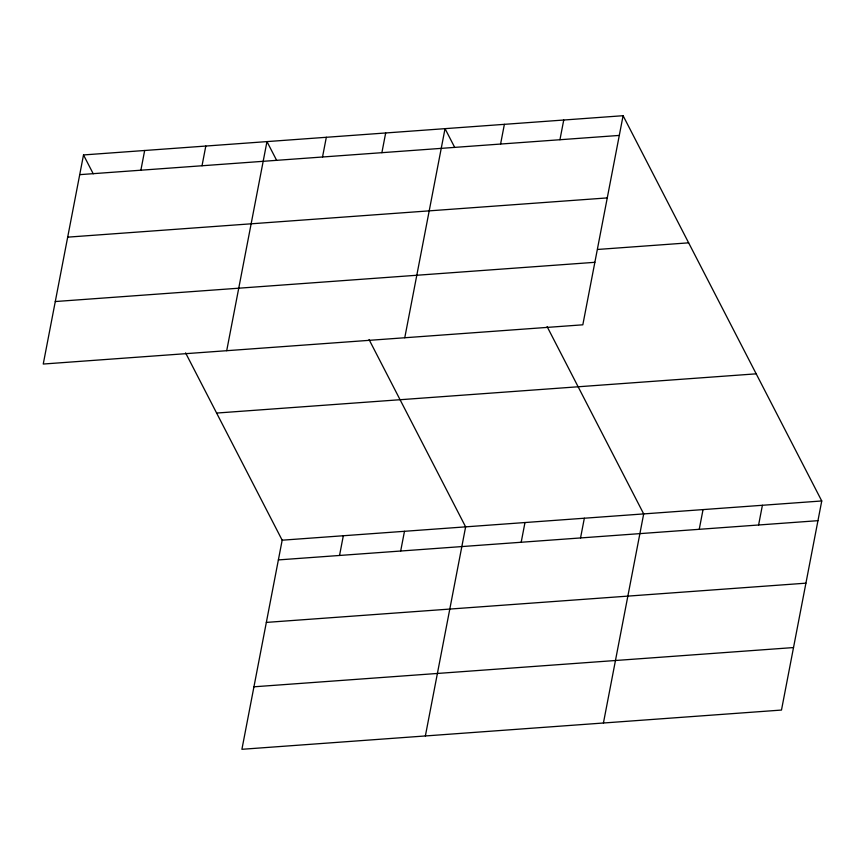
<?xml version="1.0" encoding="UTF-8"?>
<svg xmlns="http://www.w3.org/2000/svg" width="865" height="865" viewBox="0 0 865 865"><rect width="100%" height="100%" fill="white"/><g stroke="black" fill="none" stroke-linecap="round" stroke-linejoin="round"><path stroke-width="1.3" d="M83.516 154.943L43.25 364.035L582.826 324.808L623.092 115.705L83.516 154.943L93.225 173.768M140.876 170.21L144.671 150.488M202.021 165.756L205.816 146.044M226.706 350.703L266.971 141.601L276.681 160.436M322.526 156.998L326.321 137.286M185.586 352.877L282.174 540.192L241.908 749.295L781.484 710.057L821.75 500.965L623.092 115.705M381.887 152.683L385.682 132.961M339.534 555.46L343.329 535.749M404.766 337.75L445.032 128.647L454.741 147.483M400.679 551.016L404.474 531.305M500.586 144.044L504.382 124.333M425.364 735.953L465.63 526.861L369.041 339.534M559.947 139.73L563.742 120.019M521.184 542.258L524.979 522.536M580.545 537.943L584.34 518.221M603.424 723.01L643.69 513.907L547.102 326.592M699.244 529.304L703.04 509.593M758.605 524.99L762.4 505.279M79.721 174.654L619.297 135.416M67.686 237.151L607.262 197.912M597.639 249.455L688.648 242.838M55.284 301.539L594.861 262.311M216.618 413.059L756.194 373.831M282.174 540.192L821.75 500.965M278.379 559.915L817.955 520.676M266.344 622.411L805.921 583.172M253.942 686.799L793.519 647.561"/></g></svg>
